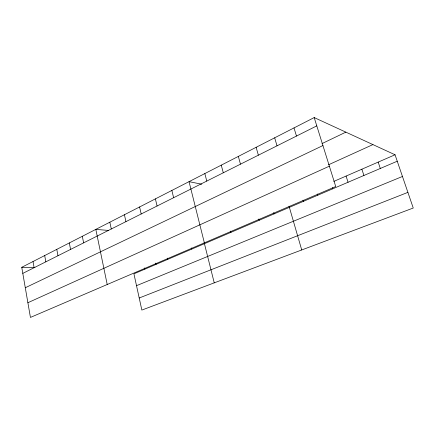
<?xml version="1.0" encoding="UTF-8"?>
<svg xmlns="http://www.w3.org/2000/svg" width="435" height="435" viewBox="0 0 435 435"><rect width="100%" height="100%" fill="white"/><g stroke="black" fill="none" stroke-linecap="round" stroke-linejoin="round"><path stroke-width="0.65" d="M314.195 117.575L335.728 186.544L30.439 317.425L21.75 267.302L314.195 117.575L395.045 154.773L413.25 208.028L141.848 310.073L133.926 273.838L397.247 161.222M22.805 273.381L316.789 125.873M322.003 143.599L345.858 132.142M25.295 287.742L322.928 145.546M328.594 164.751L372.915 144.594M27.889 302.716L329.366 166.175M333.846 181.39L395.045 154.773M136.514 285.675L402.462 176.463M139.211 297.997L407.899 192.373M21.75 267.302L34.898 267.481M108.668 230.452L95.814 229.386L107.217 284.506M201.748 184.212L189.04 181.656L204.374 242.855M378.184 162.108L380.304 168.465M361.871 169.204L363.916 175.474M346.081 176.072L348.049 182.26M332.307 187.61L332.688 188.833M317.436 193.994L317.8 195.195M294.011 127.912L296.474 136.063M303.016 200.176L303.369 201.367M274.675 137.813L277.019 145.828M289.036 206.179L301.732 249.956M256.133 147.302L258.368 155.186M273.664 212.628L274.028 213.917M258.841 218.995L259.189 220.262M238.347 156.41L240.473 164.164M221.257 165.159L223.291 172.787M230.61 231.11L230.936 232.35M204.836 173.565L206.772 181.074M204.129 242.48L214.243 282.853M191.492 247.906L191.781 249.092M171.863 190.448L173.619 197.708M155.393 198.882L157.068 206.011M167.306 258.129L167.611 259.429M155.763 263.088L156.056 264.371M139.591 206.968L141.185 213.982M144.545 267.9L144.833 269.173M124.421 214.738L125.938 221.632M109.837 222.203L111.284 228.984M82.313 236.297L83.629 242.86M69.312 242.953L70.568 249.413M56.773 249.369L57.98 255.731M44.685 255.562L45.838 261.826M33.016 261.533L34.12 267.704"/></g></svg>
